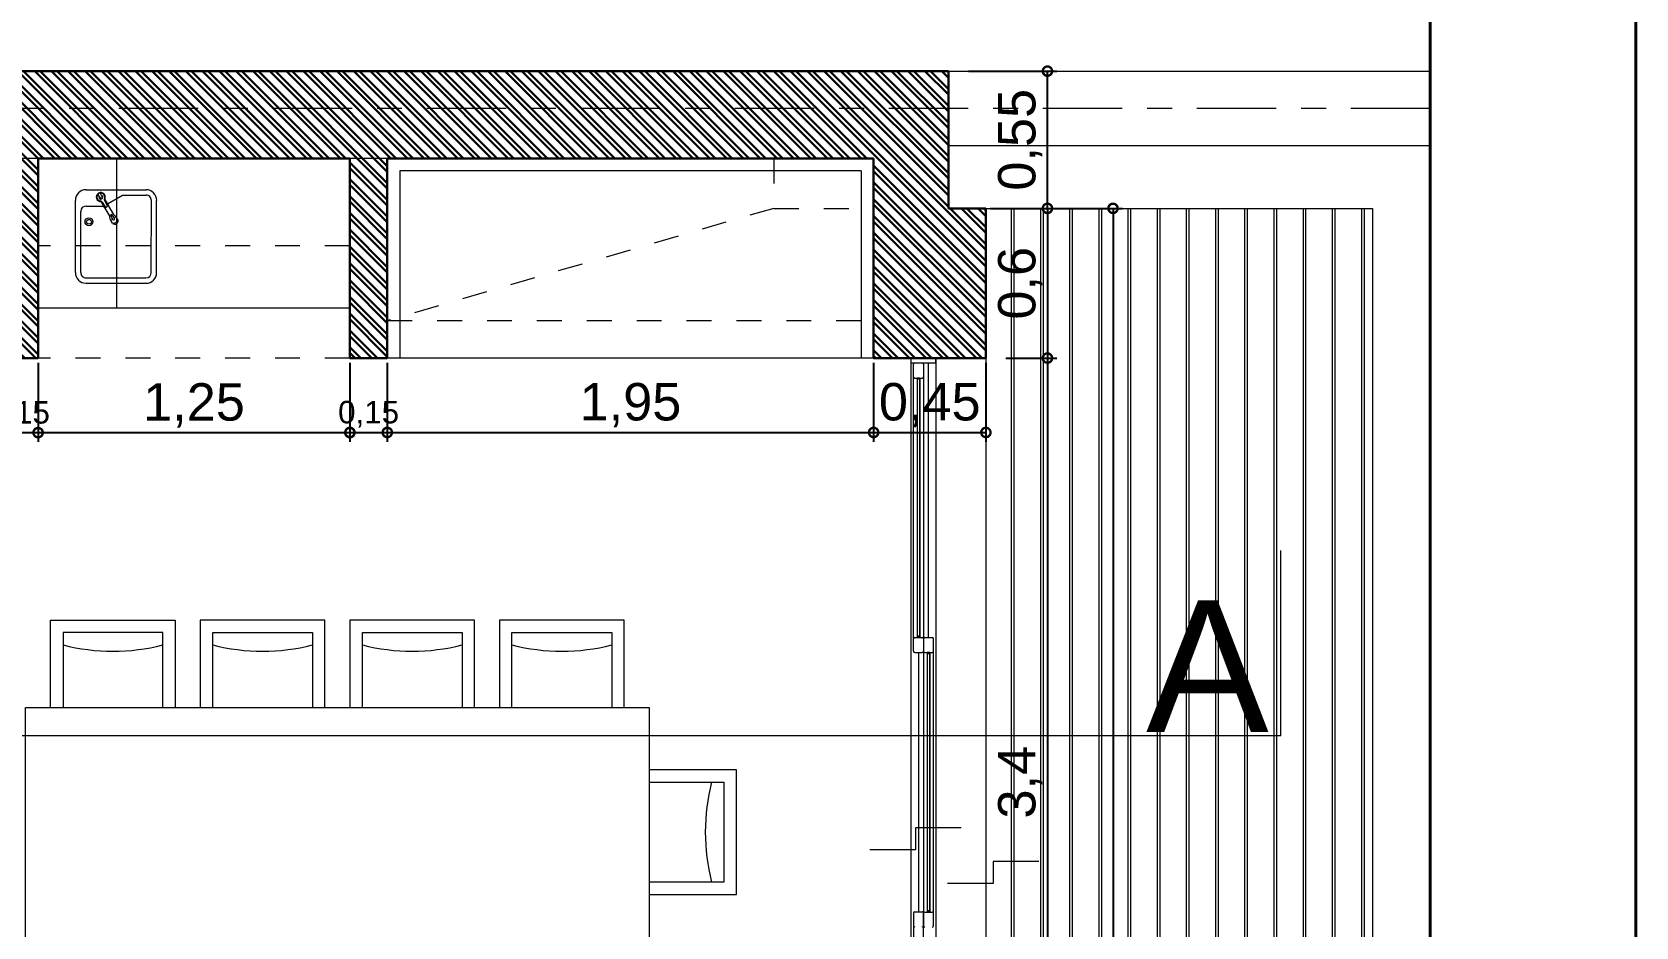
# Model space of a CAD drawing. Header units: millimetres. Extents: x 2502.5 to 2587.5, y 1451 to 1547.9.
# Drawn here: x 2531.13 to 2537.56, y 1537.84 to 1541.42 of the extents above; entities that cross this region are included whole.
import ezdxf

# ---------------------------------------------------------------- set-up
doc = ezdxf.new("R2010")
doc.units = ezdxf.units.MM
for name, pattern in [('ACAD_ISO10W100', [18, 12, -3, 0, -3]), ('CENTER', [50.8, 31.75, -6.35, 6.35, -6.35]), ('JIS_02_0.7', [1.35, 0.75, -0.6])]:
    doc.linetypes.add(name, pattern=pattern)
for name, color, linetype, lineweight in [('0.05', 254, 'Continuous', 5), ('0.09', 6, 'Continuous', 9), ('0.15', 6, 'Continuous', 15), ('02_CIVIL_EXIST', 250, 'Continuous', 30), ('08_CIVIL VISTAS FINO', 253, 'Continuous', 5), ('09_CIVIL PROYECCIONES', 230, 'JIS_02_0.7', 5), ('10_CIVIL EJES', 230, 'CENTER', 15), ('11_CARPINTERIA Y MOBILIARIO', 141, 'Continuous', 9), ('12_HATCH', 254, 'Continuous', 5), ('13_COTAS', 8, 'Continuous', 9), ('EJES', 101, 'ACAD_ISO10W100', 5)]:
    doc.layers.add(name, color=color, linetype=linetype, lineweight=lineweight)
doc.styles.add('Swis721 BT', font='swiss.ttf')
doc.dimstyles.new('ISO-23', dxfattribs={"dimscale": 0.03, "dimtxt": 5, "dimasz": 2.5, "dimexe": 1.25, "dimexo": 0.625, "dimtad": 1, "dimtxsty": 'Swis721 BT', "dimblk": 'DOTSMALL', "dimcen": 2.5, "dimclrt": 150, "dimadec": 0, "dimazin": 0, "dimtfac": 1, "dimtmove": 0, "dimatfit": 3, "dimfxl": 0, "dimarcsym": 0})

# ---------------------------------------------------------------- blocks, each defined once
blk = doc.blocks.new('Bacha lav')
at = {"layer": '11_CARPINTERIA Y MOBILIARIO'}
for p, q in [((528.0497, 617.0863), (528.2899, 617.086)), ((528.0066, 616.7544), (528.0068, 617.0435)), ((528.0496, 617.0209), (528.1196, 617.0207)), ((528.0963, 617.0661, -48.784), (528.0961, 617.0663, -48.784)), ((528.0963, 617.0661, -48.784), (528.1065, 617.0519, -48.784)), ((528.1067, 617.0722, -48.784), (528.1066, 617.0724, -48.784)), ((528.1067, 617.0722, -48.784), (528.114, 617.0564, -48.784)), ((528.11, 617.037, -48.784), (528.1237, 617.0136, -48.784)), ((528.1138, 617.0362, -48.784), (528.1264, 617.0178, -48.784)), ((528.1241, 617.0423, -48.784), (528.1339, 617.0222, -48.784)), ((528.1252, 617.0459, -48.784), (528.1389, 617.0225, -48.784)), ((528.1351, 617.0291), (528.1958, 617.0647)), ((528.1393, 617.0213, -48.784), (528.1394, 617.021, -48.784)), ((528.14, 617.0206, -48.784), (528.1596, 616.9871, -48.784)), ((528.1958, 617.0647), (528.2899, 617.0646)), ((528.311, 616.754), (528.3113, 617.0432)), ((528.3324, 616.754), (528.3326, 617.0431)), ((528.028, 616.7544), (528.0282, 616.9995)), ((528.1246, 617.0127, -48.784), (528.1248, 617.0125, -48.784)), ((528.1248, 617.0117, -48.784), (528.1444, 616.9782, -48.784)), ((528.1557, 616.951, -48.784), (528.1472, 616.9655, -48.784)), ((528.1777, 616.9638, -48.784), (528.1692, 616.9784, -48.784)), ((528.0493, 616.7116), (528.2896, 616.7113)), ((528.0494, 616.733), (528.2896, 616.7327))]:
    blk.add_line(p, q, dxfattribs=at)
for radius in [0.0159, 0.00962]:
    blk.add_circle((528.0612, 616.9578), radius, dxfattribs=at)
for centre, radius, start, end in [((528.0496, 617.0435), 0.0428, 89.9512, 179.95119), ((528.2899, 617.0432), 0.0428, 359.95119, 89.9512), ((528.0496, 616.9995), 0.0214, 89.9512, 179.95119), ((528.1087, 617.0569, -48.784), 0.0181, 322.0521, 278.4899), ((528.1087, 617.0569, -48.784), 0.0155, 143.38059, 258.39067), ((528.0965, 617.0665, -48.784), 0.00044, 141.58637, 215.82865), ((528.1087, 617.0569, -48.784), 0.016, 98.95564, 141.58637), ((528.1087, 617.0562), 0.00764, 159.97305, 74.50182), ((528.1029, 617.0288, -48.784), 0.0132, 34.41019, 78.39067), ((528.1062, 617.0722, -48.784), 0.00044, 24.71335, 98.95564), ((528.11, 617.0545, -48.784), 0.0044, 215.82865, 24.71335), ((528.1087, 617.0569, -48.784), 0.0155, 342.15133, 97.16142), ((528.107, 617.0353, -48.784), 0.00352, 30.271, 85.58733), ((528.1359, 617.0481, -48.784), 0.0132, 162.15133, 206.13181), ((528.1356, 617.0107, -48.784), 0.0122, 141.35713, 166.27736), ((528.1357, 617.0105, -48.784), 0.0112, 142.33345, 170.79807), ((528.1283, 617.0477, -48.784), 0.00352, 154.95467, 210.271), ((528.1299, 617.0206, -48.784), 0.0044, 218.20941, 22.33259), ((528.1356, 617.0107, -48.784), 0.0122, 74.26464, 99.18487), ((528.1357, 617.0105, -48.784), 0.0112, 69.87289, 98.20854), ((528.135, 617.0205, -48.784), 0.0044, 10.03314, 26.13181), ((528.1393, 617.0202, -48.784), 0.00088, 30.271, 66.7995), ((528.2899, 617.0432), 0.0214, 359.95119, 89.9512), ((528.1274, 617.0161, -48.784), 0.0044, 214.41019, 230.50886), ((528.1256, 617.0122, -48.784), 0.00088, 173.7425, 210.271), ((528.0567, 616.952, -48.784), 0.0915, 8.49018, 16.61802), ((528.1513, 616.9844, -48.784), 0.00278, 126.23872, 207.52556), ((527.9746, 616.8848, -48.784), 0.2, 24.37741, 29.40964), ((528.1508, 616.9841, -48.784), 0.00278, 33.01644, 114.30328), ((528.1543, 616.9788, -48.784), 0.0126, 256.07964, 284.55665), ((528.3244, 617.089, -48.784), 0.2, 211.13236, 216.16459), ((528.1614, 616.9656, -48.784), 0.0132, 231.79508, 302.2249), ((528.1601, 616.9691, -48.784), 0.00372, 207.64586, 297.31439), ((528.2255, 617.0505, -48.784), 0.0915, 223.92398, 232.05182), ((528.1598, 616.9689, -48.784), 0.00372, 303.22761, 32.89614), ((528.1543, 616.9788, -48.784), 0.0126, 315.98535, 344.46236), ((528.1622, 616.966, -48.784), 0.0132, 298.3171, 8.74692), ((528.1647, 616.9618, -48.784), 0.0132, 298.3171, 8.74692), ((528.1639, 616.9613, -48.784), 0.0132, 231.79508, 302.2249), ((528.0494, 616.7544), 0.0428, 179.95119, 269.9512), ((528.0494, 616.7544), 0.0214, 179.95119, 269.9512), ((528.2896, 616.7541), 0.0428, 269.9512, 359.95119), ((528.2896, 616.7541), 0.0214, 269.9512, 359.95119)]:
    blk.add_arc(centre, radius, start, end, dxfattribs=at)
blk = doc.blocks.new('_DotSmall')
at = {"color": 0, "linetype": 'ByBlock', "const_width": 0.5}
blk.add_lwpolyline([(-0.0625, 0, 1), (0.0625, 0, 1)], format="xyb", close=True, dxfattribs=at)
blk = doc.blocks.new('*D151')
at = {"layer": '13_COTAS', "color": 0, "lineweight": -2}
for p, q in [((2530.9998, 1540.0381), (2530.9998, 1539.7802)), ((2531.1498, 1540.0381), (2531.1498, 1539.7802)), ((2530.9998, 1539.8177), (2531.1498, 1539.8177))]:
    blk.add_line(p, q, dxfattribs=at)
at = {"layer": 'Defpoints', "color": 0}
for p in [(2530.9998, 1540.0569), (2531.1498, 1540.0569), (2531.1498, 1539.8177)]:
    blk.add_point(p, dxfattribs=at)
at = {"layer": '13_COTAS', "color": 0, "lineweight": -2, "xscale": 0.075, "yscale": 0.075, "zscale": 0.075, "rotation": 180}
blk.add_blockref('_DotSmall', (2530.9998, 1539.8177), dxfattribs=at)
at = {"layer": '13_COTAS', "color": 0, "lineweight": -2, "xscale": 0.075, "yscale": 0.075, "zscale": 0.075}
blk.add_blockref('_DotSmall', (2531.1498, 1539.8177), dxfattribs=at)
at = {"layer": '13_COTAS', "color": 150, "insert": (2531.0748, 1539.8907), "char_height": 0.09, "attachment_point": 5, "style": 'Swis721 BT'}
blk.add_mtext('0,15', dxfattribs=at)
blk = doc.blocks.new('*D70')
at = {"layer": '13_COTAS', "color": 0, "lineweight": -2}
for p, q in [((2531.1498, 1540.0979), (2531.1498, 1539.7802)), ((2532.3998, 1540.0979), (2532.3998, 1539.7802)), ((2531.1498, 1539.8177), (2532.3998, 1539.8177))]:
    blk.add_line(p, q, dxfattribs=at)
at = {"layer": 'Defpoints', "color": 0}
for p in [(2531.1498, 1540.1166), (2532.3998, 1540.1166), (2532.3998, 1539.8177)]:
    blk.add_point(p, dxfattribs=at)
at = {"layer": '13_COTAS', "color": 0, "lineweight": -2, "xscale": 0.075, "yscale": 0.075, "zscale": 0.075, "rotation": 180}
blk.add_blockref('_DotSmall', (2531.1498, 1539.8177), dxfattribs=at)
at = {"layer": '13_COTAS', "color": 0, "lineweight": -2, "xscale": 0.075, "yscale": 0.075, "zscale": 0.075}
blk.add_blockref('_DotSmall', (2532.3998, 1539.8177), dxfattribs=at)
at = {"layer": '13_COTAS', "color": 150, "insert": (2531.7748, 1539.9269), "char_height": 0.15, "attachment_point": 5, "style": 'Swis721 BT'}
blk.add_mtext('1,25', dxfattribs=at)
blk = doc.blocks.new('*D152')
at = {"layer": '13_COTAS', "color": 0, "lineweight": -2}
for p, q in [((2532.5498, 1540.0979), (2532.5498, 1539.7809)), ((2534.4998, 1540.0979), (2534.4998, 1539.7809)), ((2532.5498, 1539.8184), (2534.4998, 1539.8184))]:
    blk.add_line(p, q, dxfattribs=at)
at = {"layer": 'Defpoints', "color": 0}
for p in [(2532.5498, 1540.1166), (2534.4998, 1540.1166), (2534.4998, 1539.8184)]:
    blk.add_point(p, dxfattribs=at)
at = {"layer": '13_COTAS', "color": 0, "lineweight": -2, "xscale": 0.075, "yscale": 0.075, "zscale": 0.075, "rotation": 180}
blk.add_blockref('_DotSmall', (2532.5498, 1539.8184), dxfattribs=at)
at = {"layer": '13_COTAS', "color": 0, "lineweight": -2, "xscale": 0.075, "yscale": 0.075, "zscale": 0.075}
blk.add_blockref('_DotSmall', (2534.4998, 1539.8184), dxfattribs=at)
at = {"layer": '13_COTAS', "color": 150, "insert": (2533.5248, 1539.9276), "char_height": 0.15, "attachment_point": 5, "style": 'Swis721 BT'}
blk.add_mtext('1,95', dxfattribs=at)
blk = doc.blocks.new('*D153')
at = {"layer": '13_COTAS', "color": 0, "lineweight": -2}
for p, q in [((2534.4998, 1540.0979), (2534.4998, 1539.7809)), ((2534.9498, 1540.0979), (2534.9498, 1539.7809)), ((2534.4998, 1539.8184), (2534.9498, 1539.8184))]:
    blk.add_line(p, q, dxfattribs=at)
at = {"layer": 'Defpoints', "color": 0}
for p in [(2534.4998, 1540.1166), (2534.9498, 1540.1166), (2534.9498, 1539.8184)]:
    blk.add_point(p, dxfattribs=at)
at = {"layer": '13_COTAS', "color": 0, "lineweight": -2, "xscale": 0.075, "yscale": 0.075, "zscale": 0.075, "rotation": 180}
blk.add_blockref('_DotSmall', (2534.4998, 1539.8184), dxfattribs=at)
at = {"layer": '13_COTAS', "color": 0, "lineweight": -2, "xscale": 0.075, "yscale": 0.075, "zscale": 0.075}
blk.add_blockref('_DotSmall', (2534.9498, 1539.8184), dxfattribs=at)
at = {"layer": '13_COTAS', "color": 150, "insert": (2534.7248, 1539.9276), "char_height": 0.15, "attachment_point": 5, "style": 'Swis721 BT'}
blk.add_mtext('0,45', dxfattribs=at)
blk = doc.blocks.new('*D71')
at = {"layer": '13_COTAS', "color": 0, "lineweight": -2}
for p, q in [((2532.3999, 1540.039), (2532.3999, 1539.781)), ((2532.5499, 1540.039), (2532.5499, 1539.781)), ((2532.3999, 1539.8185), (2532.5499, 1539.8185))]:
    blk.add_line(p, q, dxfattribs=at)
at = {"layer": 'Defpoints', "color": 0}
for p in [(2532.3999, 1540.0577), (2532.5499, 1540.0577), (2532.5499, 1539.8185)]:
    blk.add_point(p, dxfattribs=at)
at = {"layer": '13_COTAS', "color": 0, "lineweight": -2, "xscale": 0.075, "yscale": 0.075, "zscale": 0.075, "rotation": 180}
blk.add_blockref('_DotSmall', (2532.3999, 1539.8185), dxfattribs=at)
at = {"layer": '13_COTAS', "color": 0, "lineweight": -2, "xscale": 0.075, "yscale": 0.075, "zscale": 0.075}
blk.add_blockref('_DotSmall', (2532.5499, 1539.8185), dxfattribs=at)
at = {"layer": '13_COTAS', "color": 150, "insert": (2532.4749, 1539.8916), "char_height": 0.09, "attachment_point": 5, "style": 'Swis721 BT'}
blk.add_mtext('0,15', dxfattribs=at)
blk = doc.blocks.new('*D154')
at = {"layer": '13_COTAS', "color": 0, "lineweight": -2}
for p, q in [((2534.8801, 1541.2666), (2535.2342, 1541.2666)), ((2535.1967, 1540.7166), (2535.1967, 1541.2666)), ((2535.0301, 1540.7166), (2535.2342, 1540.7166))]:
    blk.add_line(p, q, dxfattribs=at)
at = {"layer": 'Defpoints', "color": 0}
for p in [(2534.8614, 1541.2666), (2535.1967, 1541.2666), (2535.0114, 1540.7166)]:
    blk.add_point(p, dxfattribs=at)
at = {"layer": '13_COTAS', "color": 0, "lineweight": -2, "xscale": 0.075, "yscale": 0.075, "zscale": 0.075}
for p, rotation in [((2535.1967, 1541.2666), 90), ((2535.1967, 1540.7166), 270)]:
    blk.add_blockref('_DotSmall', p, dxfattribs=dict(at, rotation=rotation))
at = {"layer": '13_COTAS', "color": 150, "insert": (2535.0875, 1540.9916), "char_height": 0.15, "attachment_point": 5, "rotation": 90, "style": 'Swis721 BT'}
blk.add_mtext('0,55', dxfattribs=at)
blk = doc.blocks.new('*D155')
at = {"layer": '13_COTAS', "color": 0, "lineweight": -2}
for p, q in [((2535.0301, 1540.7166), (2535.2342, 1540.7166)), ((2535.1967, 1540.7166), (2535.1967, 1540.1166)), ((2535.0301, 1540.1166), (2535.2342, 1540.1166))]:
    blk.add_line(p, q, dxfattribs=at)
at = {"layer": 'Defpoints', "color": 0}
for p in [(2535.0114, 1540.7166), (2535.0114, 1540.1166), (2535.1967, 1540.1166)]:
    blk.add_point(p, dxfattribs=at)
at = {"layer": '13_COTAS', "color": 0, "lineweight": -2, "xscale": 0.075, "yscale": 0.075, "zscale": 0.075}
for p, rotation in [((2535.1967, 1540.7166), 90), ((2535.1967, 1540.1166), 270)]:
    blk.add_blockref('_DotSmall', p, dxfattribs=dict(at, rotation=rotation))
at = {"layer": '13_COTAS', "color": 150, "insert": (2535.0875, 1540.4166), "char_height": 0.15, "attachment_point": 5, "rotation": 90, "style": 'Swis721 BT'}
blk.add_mtext('0,6', dxfattribs=at)
blk = doc.blocks.new('*D156')
at = {"layer": '13_COTAS', "color": 0, "lineweight": -2}
for p, q in [((2535.0301, 1540.1166), (2535.2342, 1540.1166)), ((2535.1967, 1540.1166), (2535.1967, 1536.7166)), ((2534.9301, 1536.7166), (2535.2342, 1536.7166))]:
    blk.add_line(p, q, dxfattribs=at)
at = {"layer": 'Defpoints', "color": 0}
for p in [(2535.0114, 1540.1166), (2534.9114, 1536.7166), (2535.1967, 1536.7166)]:
    blk.add_point(p, dxfattribs=at)
at = {"layer": '13_COTAS', "color": 0, "lineweight": -2, "xscale": 0.075, "yscale": 0.075, "zscale": 0.075}
for p, rotation in [((2535.1967, 1540.1166), 90), ((2535.1967, 1536.7166), 270)]:
    blk.add_blockref('_DotSmall', p, dxfattribs=dict(at, rotation=rotation))
at = {"layer": '13_COTAS', "color": 150, "insert": (2535.0875, 1538.4166), "char_height": 0.15, "attachment_point": 5, "rotation": 90, "style": 'Swis721 BT'}
blk.add_mtext('3,4', dxfattribs=at)
blk = doc.blocks.new('*D158')
at = {"layer": '13_COTAS', "color": 0, "lineweight": -2}
for p, q in [((2534.9686, 1540.7166), (2535.4971, 1540.7166)), ((2535.4596, 1540.7166), (2535.4596, 1530.5166)), ((2534.9686, 1530.5166), (2535.4971, 1530.5166))]:
    blk.add_line(p, q, dxfattribs=at)
at = {"layer": 'Defpoints', "color": 0}
for p in [(2534.9498, 1540.7166), (2534.9498, 1530.5166), (2535.4596, 1530.5166)]:
    blk.add_point(p, dxfattribs=at)
at = {"layer": '13_COTAS', "color": 0, "lineweight": -2, "xscale": 0.075, "yscale": 0.075, "zscale": 0.075}
for p, rotation in [((2535.4596, 1540.7166), 90), ((2535.4596, 1530.5166), 270)]:
    blk.add_blockref('_DotSmall', p, dxfattribs=dict(at, rotation=rotation))
at = {"layer": '13_COTAS', "color": 150, "insert": (2535.3504, 1535.6166), "char_height": 0.15, "attachment_point": 5, "rotation": 90, "style": 'Swis721 BT'}
blk.add_mtext('10,2', dxfattribs=at)
blk = doc.blocks.new('cambiopiso')
at = {"layer": '0.09'}
for p, q in [((533.753, 611.1709), (533.753, 610.988)), ((533.753, 610.988), (533.8418, 610.988)), ((533.8418, 610.988), (533.8418, 610.8051))]:
    blk.add_line(p, q, dxfattribs=at)
blk = doc.blocks.new('silueta')
at = {"layer": '0.09', "color": 3}
for points in [[(2455.9998, 1541.2666), (2484.7998, 1541.2666), (2484.7998, 1540.7166), (2484.9498, 1540.7166), (2484.9498, 1536.4166), (2477.8998, 1536.4166), (2477.6998, 1536.4166), (2477.6998, 1530.5166), (2477.8998, 1530.5166), (2477.8998, 1530.1166), (2477.6998, 1530.1166), (2477.6998, 1529.9666), (2455.9998, 1529.9666)], [(2484.4998, 1540.9166), (2465.3998, 1540.9166), (2465.3998, 1534.9166), (2473.1998, 1534.9166), (2473.1998, 1537.6666), (2472.3998, 1537.6666), (2472.3998, 1539.8666), (2476.5998, 1539.8666), (2476.5998, 1540.0166), (2471.3998, 1540.0166), (2471.3998, 1539.8666), (2472.1998, 1539.8666), (2472.1998, 1537.6666), (2471.3998, 1537.6666), (2471.3998, 1535.7166), (2472.2998, 1535.7166), (2472.2998, 1535.8166), (2471.5498, 1535.8168), (2471.5498, 1537.5666), (2472.9998, 1537.5666), (2472.9998, 1534.7166), (2465.3998, 1534.7166), (2465.3998, 1533.1166)], [(2477.3998, 1530.3166), (2477.3998, 1536.7166), (2484.6498, 1536.7166), (2484.6498, 1540.1166), (2484.4998, 1540.1166), (2484.4998, 1540.9166)]]:
    blk.add_lwpolyline(points, dxfattribs=at)

msp = doc.modelspace()

# ---------------------------------------------------------------- hatches: boundary and pattern name
at = {"layer": '02_CIVIL_EXIST'}
h = msp.add_hatch(dxfattribs=at)
h.set_pattern_fill('ANSI32', color=256, scale=0.005, angle=-90)
h.set_pattern_definition([(315, (2098.05912, 1006.04728), (0.0336759605, 0.0336759605), []), (315, (2098.05912, 1006.02483), (0.0336759605, 0.0336759605), [])])
edge = h.paths.add_edge_path()
edge.add_line((2522.2998, 1535.7906), (2522.2998, 1535.7906))
edge.add_line((2522.2998, 1535.7906), (2522.2997, 1535.8166))
edge.add_line((2522.2997, 1535.8166), (2521.5498, 1535.8166))
edge.add_line((2521.5498, 1535.8166), (2521.3998, 1535.8166))
edge.add_line((2521.3998, 1535.8166), (2521.3998, 1535.7166))
edge.add_line((2521.3998, 1535.7166), (2521.4998, 1535.7166))
edge.add_line((2521.4998, 1535.7166), (2522.2035, 1535.7166))
edge.add_line((2522.2035, 1535.7166), (2522.2035, 1535.7235))
edge.add_line((2522.2035, 1535.7235), (2522.1284, 1535.7235))
edge.add_line((2522.1284, 1535.7235), (2522.1284, 1535.7343))
edge.add_line((2522.1284, 1535.7343), (2522.2089, 1535.7343))
edge.add_arc((2522.2089, 1535.7289), 0.00537, 0, 90, ccw=False)
edge.add_line((2522.2142, 1535.7289), (2522.2142, 1535.7166))
edge.add_line((2522.2142, 1535.7166), (2522.2998, 1535.7166))
edge.add_line((2522.2998, 1535.7166), (2522.2998, 1535.7906))
h.paths.add_polyline_path([(2534.9498, 1540.1166), (2534.9498, 1540.7166), (2534.7998, 1540.7166), (2534.7998, 1541.1166), (2505.9998, 1541.1166), (2505.9998, 1540.7166), (2506.2998, 1540.7166), (2506.2998, 1540.9666), (2514.7998, 1540.9666), (2514.7998, 1540.7166), (2515.3998, 1540.7166), (2515.3998, 1540.9166), (2530.9998, 1540.9166), (2530.9998, 1540.1166), (2531.1498, 1540.1166), (2531.1498, 1540.9166), (2532.3998, 1540.9166), (2532.3998, 1540.1166), (2532.5498, 1540.1166), (2532.5498, 1540.9166), (2534.4998, 1540.9166), (2534.4998, 1540.1166), (2534.6498, 1540.1166), (2534.6998, 1540.1166)])
edge = h.paths.add_edge_path(flags=16)
edge.add_line((2523.0129, 1536.4758), (2523.0129, 1536.4132))
edge.add_line((2523.0129, 1536.4132), (2523.0046, 1536.4132))
edge.add_line((2523.0046, 1536.4132), (2523.0045, 1536.4758))
edge.add_arc((2523.0087, 1536.4758), 0.00417, 0.05305, 180.05305, ccw=False)
edge = h.paths.add_edge_path(flags=16)
edge.add_arc((2522.2089, 1535.7289), 0.00537, -90, 90, ccw=False)
edge.add_line((2522.2089, 1535.7235), (2522.1284, 1535.7235))
edge.add_line((2522.1284, 1535.7235), (2522.1284, 1535.7343))
edge.add_line((2522.1284, 1535.7343), (2522.2089, 1535.7343))
h.paths.add_polyline_path([(2527.8998, 1530.1166), (2527.8998, 1530.5166), (2527.6998, 1530.5166), (2527.6998, 1531.3166), (2527.3998, 1531.3166), (2527.3998, 1530.3166), (2526.2748, 1530.3166), (2526.2748, 1530.6666), (2526.1248, 1530.6666), (2526.1248, 1530.3166), (2524.5248, 1530.3166), (2524.5248, 1530.6666), (2524.3748, 1530.6666), (2524.3748, 1530.3166), (2517.3998, 1530.3166), (2517.3998, 1530.5166), (2517.0998, 1530.5166), (2514.7998, 1530.5166), (2514.7998, 1530.2666), (2506.2998, 1530.2666), (2506.2998, 1530.5166), (2505.9998, 1530.5166), (2505.9998, 1530.1166), (2508.0498, 1530.1166)])
h.paths.add_polyline_path([(2524.6498, 1539.8666), (2524.6498, 1540.0166), (2523.9998, 1540.0166), (2523.9998, 1539.8666)])
h.paths.add_polyline_path([(2526.5998, 1539.8666), (2526.5998, 1540.0166), (2525.9501, 1540.0166), (2525.9501, 1539.8666)])
h.paths.add_polyline_path([(2515.6998, 1532.9166), (2515.6998, 1532.962), (2515.6996, 1533.002), (2515.6998, 1533.002), (2515.6998, 1533.1166), (2515.3998, 1533.1166), (2515.3998, 1533.5166), (2515.0998, 1533.5166), (2515.0998, 1532.9166), (2515.2498, 1532.9166)])
h.paths.add_polyline_path([(2517.3998, 1532.9166), (2517.3998, 1533.1166), (2517.0998, 1533.1166), (2517.0998, 1532.962), (2517.1, 1532.9166)])
h.paths.add_polyline_path([(2527.6998, 1529.9666), (2527.6998, 1530.1166), (2506.0498, 1530.1166), (2506.0498, 1530.0666), (2505.9998, 1530.0666), (2505.9998, 1529.9666), (2514.2998, 1529.9666)])
h.paths.add_polyline_path([(2534.7998, 1541.1166), (2534.7998, 1541.2666), (2514.2998, 1541.2666), (2505.9998, 1541.2666), (2505.9998, 1541.1666), (2506.0498, 1541.1666), (2506.0498, 1541.1166)])
edge = h.paths.add_edge_path(flags=17)
edge.add_line((2521.525, 1535.9057), (2521.533, 1535.9057))
edge.add_line((2521.533, 1535.9057), (2521.5328, 1536.4466))
edge.add_line((2521.5328, 1536.4466), (2521.5438, 1536.4466))
edge.add_line((2521.5438, 1536.4466), (2521.544, 1535.9048))
edge.add_line((2521.544, 1535.9048), (2521.5441, 1535.8645))
edge.add_arc((2521.5392, 1535.8645), 0.00488, -89.98476, 0.01524, ccw=False)
edge.add_line((2521.5392, 1535.8596), (2521.5189, 1535.8596))
edge.add_arc((2521.5189, 1535.8645), 0.00488, 180.03178, 270.01524, ccw=False)
edge.add_line((2521.5141, 1535.8645), (2521.514, 1535.9047))
edge.add_line((2521.514, 1535.9047), (2521.5138, 1536.4466))
edge.add_line((2521.5138, 1536.4466), (2521.5248, 1536.4466))
edge.add_line((2521.5248, 1536.4466), (2521.525, 1535.9057))
h.paths.add_polyline_path([(2521.533, 1535.9057), (2521.525, 1535.9057), (2521.5248, 1536.4466), (2521.5328, 1536.4466)], flags=16)
edge = h.paths.add_edge_path(flags=16)
edge.add_line((2521.5248, 1536.4466), (2521.5138, 1536.4466))
edge.add_line((2521.5138, 1536.4466), (2521.5135, 1536.9885))
edge.add_line((2521.5135, 1536.9885), (2521.5135, 1537.0287))
edge.add_arc((2521.5184, 1537.0287), 0.00488, 90.02829, 180.0327, ccw=False)
edge.add_line((2521.5184, 1537.0336), (2521.5386, 1537.0336))
edge.add_arc((2521.5386, 1537.0287), 0.00488, 0.03269, 90.01524, ccw=False)
edge.add_line((2521.5435, 1537.0287), (2521.5435, 1536.9885))
edge.add_line((2521.5435, 1536.9885), (2521.5438, 1536.4466))
edge.add_line((2521.5438, 1536.4466), (2521.5328, 1536.4466))
edge.add_line((2521.5328, 1536.4466), (2521.5325, 1536.9876))
edge.add_line((2521.5325, 1536.9876), (2521.5245, 1536.9876))
edge.add_line((2521.5245, 1536.9876), (2521.5248, 1536.4466))
h.paths.add_polyline_path([(2521.5328, 1536.4466), (2521.5248, 1536.4466), (2521.5245, 1536.9876), (2521.5325, 1536.9876)], flags=16)
edge = h.paths.add_edge_path(flags=17)
edge.add_line((2521.544, 1535.9048), (2521.5435, 1536.9885))
edge.add_line((2521.5435, 1536.9885), (2521.5435, 1537.0287))
edge.add_arc((2521.5386, 1537.0287), 0.00488, 0.03269, 90.01524)
edge.add_line((2521.5386, 1537.0336), (2521.5184, 1537.0336))
edge.add_arc((2521.5184, 1537.0287), 0.00488, 90.0283, 180.0327)
edge.add_line((2521.5135, 1537.0287), (2521.5135, 1536.9885))
edge.add_line((2521.5135, 1536.9885), (2521.514, 1535.9047))
edge.add_line((2521.514, 1535.9047), (2521.5141, 1535.8645))
edge.add_arc((2521.5189, 1535.8645), 0.00488, 180.03178, 270.01524)
edge.add_line((2521.5189, 1535.8596), (2521.5392, 1535.8596))
edge.add_arc((2521.5392, 1535.8645), 0.00488, 270.01524, 360.01524)
edge.add_line((2521.5441, 1535.8645), (2521.544, 1535.9048))
h.paths.add_polyline_path([(2521.3998, 1537.1666), (2521.5498, 1537.1666), (2521.5498, 1537.5666), (2522.9998, 1537.5666), (2522.9998, 1534.7166), (2523.1998, 1534.7166), (2523.1998, 1537.6666), (2522.3998, 1537.6666), (2522.3998, 1539.8666), (2523.1998, 1539.8666), (2523.1998, 1540.0166), (2521.3998, 1540.0166), (2521.3998, 1539.8666), (2522.1998, 1539.8666), (2522.1998, 1537.6666), (2521.3998, 1537.6666)])
h.paths.add_polyline_path([(2520.8998, 1534.7166), (2520.8998, 1534.8166), (2521.9498, 1534.8166), (2521.9498, 1534.9166), (2521.3998, 1534.9166), (2515.3998, 1534.9166), (2515.3998, 1535.1166), (2515.0998, 1535.1166), (2515.0998, 1534.5166), (2515.3998, 1534.5166), (2515.3998, 1534.7166)])
at = {"layer": '12_HATCH'}
h = msp.add_hatch(dxfattribs=at)
h.set_pattern_fill('JIS_LC_8A', color=33, scale=0.015, angle=225)
h.set_pattern_definition([(270, (1979.07924, 2068.28679), (0.117, -5e-17), []), (270, (1979.06863, 2068.27618), (0.117, -5e-17), [])])
h.paths.add_polyline_path([(2531.1998, 1530.5166), (2536.4998, 1530.5166), (2536.4998, 1540.7166), (2534.9498, 1540.7166), (2534.9498, 1540.1166), (2534.9498, 1536.4166), (2531.1998, 1536.4166)])

# ---------------------------------------------------------------- linework, layer by layer
at = {"layer": '0.05'}
for p, q in [((2534.7998, 1541.2666), (2536.7312, 1541.2666)), ((2536.7312, 1540.9666), (2534.7998, 1540.9666))]:
    msp.add_line(p, q, dxfattribs=at)
at = {"layer": '0.09'}
for p, q in [((2534.9498, 1540.7166), (2536.4998, 1540.7166)), ((2536.4998, 1540.7166), (2536.4998, 1530.5166)), ((2534.9498, 1540.1166), (2534.9498, 1536.4166))]:
    msp.add_line(p, q, dxfattribs=at)
at = {"layer": '0.15'}
for q in [(2536.1318, 1539.3447), (2505.2075, 1538.6023)]:
    msp.add_line((2536.1318, 1538.6023), q, dxfattribs=at)
at = {"layer": '02_CIVIL_EXIST'}
for p, q in [((2534.7998, 1541.2666), (2514.2998, 1541.2666)), ((2534.7998, 1540.7166), (2534.7998, 1541.2666)), ((2532.3998, 1540.9166), (2531.1498, 1540.9166)), ((2531.1498, 1540.9166), (2531.1498, 1540.1166)), ((2532.3998, 1540.9166), (2532.3998, 1540.1166)), ((2532.5498, 1540.9166), (2532.5498, 1540.1166)), ((2534.4998, 1540.9166), (2532.5498, 1540.9166)), ((2534.4998, 1540.9166), (2534.4998, 1540.1166)), ((2534.9498, 1540.7166), (2534.7998, 1540.7166)), ((2534.9498, 1540.1166), (2534.9498, 1540.7166)), ((2530.9998, 1540.1166), (2531.1498, 1540.1166)), ((2532.3998, 1540.1166), (2532.5498, 1540.1166)), ((2534.9498, 1540.1166), (2534.4998, 1540.1166)), ((2534.4998, 1540.1166), (2534.4998, 1540.1166))]:
    msp.add_line(p, q, dxfattribs=at)
at = {"layer": '02_CIVIL_EXIST', "lineweight": 40}
for points in [[(2502.9062, 1547.8679), (2537.5562, 1547.8679), (2537.5562, 1523.3654), (2502.9062, 1523.3654)], [(2504.9687, 1547.0429), (2536.7312, 1547.0429), (2536.7312, 1524.1904), (2504.9687, 1524.1904)]]:
    msp.add_lwpolyline(points, close=True, dxfattribs=at)
at = {"layer": '08_CIVIL VISTAS FINO'}
for p, q in [((2532.3998, 1540.3166), (2531.1498, 1540.3166)), ((2534.4998, 1540.1166), (2532.5498, 1540.1166))]:
    msp.add_line(p, q, dxfattribs=at)
at = {"layer": '09_CIVIL PROYECCIONES', "ltscale": 0.1}
for p, q in [((2534.0998, 1540.9166), (2534.0998, 1540.7166)), ((2534.0998, 1540.7166), (2532.5498, 1540.2666)), ((2534.0998, 1540.7166), (2534.4998, 1540.7166)), ((2532.3998, 1540.5666), (2531.1498, 1540.5666)), ((2532.5498, 1540.2666), (2534.4998, 1540.2666)), ((2532.3998, 1540.1166), (2531.1498, 1540.1166))]:
    msp.add_line(p, q, dxfattribs=at)
at = {"layer": '09_CIVIL PROYECCIONES', "linetype": 'Continuous'}
for p, q in [((2534.6498, 1540.0966), (2534.6498, 1540.1166)), ((2534.6998, 1540.1166), (2534.6498, 1540.1166)), ((2534.6498, 1536.7366), (2534.6498, 1540.0966)), ((2534.7498, 1540.0966), (2534.6498, 1540.0966)), ((2534.6598, 1540.0416), (2534.6598, 1540.0916)), ((2534.6998, 1540.1166), (2534.7498, 1540.1166)), ((2534.6998, 1540.0916), (2534.6998, 1540.0416)), ((2534.7198, 1538.9966), (2534.7198, 1540.0966)), ((2534.7498, 1540.1166), (2534.7498, 1536.7166)), ((2534.7498, 1540.1166), (2534.7498, 1536.7166)), ((2534.7498, 1540.0966), (2534.7498, 1540.1166)), ((2534.7498, 1540.0966), (2534.7498, 1536.7366)), ((2534.6598, 1538.9916), (2534.6598, 1540.0416)), ((2534.6648, 1540.0366), (2534.6948, 1540.0366)), ((2534.6848, 1540.0366), (2534.6748, 1540.0366)), ((2534.6798, 1540.0366), (2534.6848, 1540.0366)), ((2534.6998, 1540.0416), (2534.6998, 1538.9916)), ((2534.6598, 1538.9416), (2534.6598, 1538.9916)), ((2534.6648, 1538.9966), (2534.6948, 1538.9966)), ((2534.6848, 1538.9966), (2534.6748, 1538.9966)), ((2534.6848, 1538.9966), (2534.6798, 1538.9966)), ((2534.6998, 1538.9916), (2534.6998, 1538.9416)), ((2534.6998, 1538.9916), (2534.6998, 1538.9416)), ((2534.7048, 1538.9966), (2534.7348, 1538.9966)), ((2534.7398, 1538.9416), (2534.7398, 1538.9916)), ((2534.6648, 1538.9366), (2534.6948, 1538.9366)), ((2534.6798, 1538.9366), (2534.6798, 1537.8966)), ((2534.6998, 1538.9416), (2534.6998, 1537.8912)), ((2534.7048, 1538.9366), (2534.7348, 1538.9366)), ((2534.7248, 1538.9366), (2534.7148, 1538.9366)), ((2534.7198, 1538.9366), (2534.7248, 1538.9366)), ((2534.7398, 1537.8912), (2534.7398, 1538.9416)), ((2534.6598, 1537.8916), (2534.6598, 1537.8416)), ((2534.6598, 1537.8916), (2534.6598, 1537.8416)), ((2534.6648, 1537.8966), (2534.6948, 1537.8966)), ((2534.6998, 1537.8494), (2534.6998, 1537.8994)), ((2534.6998, 1537.8912), (2534.6998, 1537.8412)), ((2534.7048, 1537.8962), (2534.7348, 1537.8962)), ((2534.7248, 1537.8962), (2534.7148, 1537.8962)), ((2534.7248, 1537.8962), (2534.7198, 1537.8962)), ((2534.7398, 1537.8412), (2534.7398, 1537.8912)), ((2534.6598, 1537.8416), (2534.6598, 1536.7916)), ((2534.6998, 1536.7916), (2534.6998, 1537.8494))]:
    msp.add_line(p, q, dxfattribs=at)
for centre, start, end in [((2534.6648, 1540.0916), 90, 180), ((2534.6948, 1540.0916), 0, 90), ((2534.6648, 1540.0416), 180, 270), ((2534.6948, 1540.0416), 270, 0), ((2534.6648, 1538.9916), 90, 180), ((2534.6948, 1538.9916), 0, 90), ((2534.7048, 1538.9916), 90, 180), ((2534.7348, 1538.9916), 0, 90), ((2534.6648, 1538.9416), 180, 270), ((2534.6948, 1538.9416), 270, 0), ((2534.7048, 1538.9416), 180, 270), ((2534.7348, 1538.9416), 270, 0), ((2534.6648, 1537.8916), 90, 180), ((2534.6948, 1537.8916), 0, 90), ((2534.7048, 1537.8912), 90, 180), ((2534.7348, 1537.8912), 0, 90), ((2534.6648, 1537.8416), 180, 270), ((2534.6948, 1537.8416), 270, 0), ((2534.7048, 1537.8412), 180, 270), ((2534.7348, 1537.8412), 270, 0)]:
    msp.add_arc(centre, 0.005, start, end, dxfattribs=at)
at = {"layer": '10_CIVIL EJES', "ltscale": 0.01}
msp.add_line((2536.7312, 1541.1166), (2504.9687, 1541.1166), dxfattribs=at)
at = {"layer": '11_CARPINTERIA Y MOBILIARIO'}
for p, q in [((2532.5998, 1540.8666), (2532.5998, 1540.1166)), ((2534.4498, 1540.8666), (2532.5998, 1540.8666)), ((2534.4498, 1540.8666), (2534.4498, 1540.1166)), ((2534.6748, 1540.0366), (2534.6748, 1538.9966)), ((2534.6848, 1540.0316), (2534.6748, 1540.0316)), ((2534.6848, 1540.0366), (2534.6848, 1538.9966)), ((2534.6848, 1538.9966), (2534.6848, 1540.0366)), ((2531.1998, 1538.7166), (2531.1998, 1539.0666)), ((2531.1998, 1539.0666), (2531.6998, 1539.0666)), ((2531.6998, 1539.0666), (2531.6998, 1538.7166)), ((2532.2998, 1539.0666), (2531.7998, 1539.0666)), ((2531.7998, 1539.0666), (2531.7998, 1538.7166)), ((2532.2998, 1538.7166), (2532.2998, 1539.0666)), ((2532.8998, 1539.0666), (2532.3998, 1539.0666)), ((2532.3998, 1539.0666), (2532.3998, 1538.7166)), ((2532.8998, 1538.7166), (2532.8998, 1539.0666)), ((2533.4998, 1539.0666), (2532.9998, 1539.0666)), ((2532.9998, 1539.0666), (2532.9998, 1538.7166)), ((2533.4998, 1538.7166), (2533.4998, 1539.0666)), ((2531.6498, 1539.0166), (2531.2498, 1539.0166)), ((2531.2498, 1539.0166), (2531.2498, 1538.7166)), ((2531.6498, 1538.7166), (2531.6498, 1539.0166)), ((2531.8498, 1538.7166), (2531.8498, 1539.0166)), ((2531.8498, 1539.0166), (2532.2498, 1539.0166)), ((2532.2498, 1539.0166), (2532.2498, 1538.7166)), ((2532.4498, 1538.7166), (2532.4498, 1539.0166)), ((2532.4498, 1539.0166), (2532.8498, 1539.0166)), ((2532.8498, 1539.0166), (2532.8498, 1538.7166)), ((2533.0498, 1538.7166), (2533.0498, 1539.0166)), ((2533.0498, 1539.0166), (2533.4498, 1539.0166)), ((2533.4498, 1539.0166), (2533.4498, 1538.7166)), ((2534.6848, 1539.0016), (2534.6748, 1539.0016)), ((2534.7148, 1538.9366), (2534.7148, 1537.8962)), ((2534.7248, 1538.9316), (2534.7148, 1538.9316)), ((2534.7248, 1538.9366), (2534.7248, 1537.8962)), ((2534.7248, 1537.8962), (2534.7248, 1538.9366)), ((2533.9498, 1538.4666), (2533.5998, 1538.4666)), ((2533.9498, 1537.9666), (2533.9498, 1538.4666)), ((2533.5998, 1538.4166), (2533.8998, 1538.4166)), ((2533.8998, 1538.4166), (2533.8998, 1538.0166)), ((2533.8998, 1538.0166), (2533.5998, 1538.0166)), ((2533.5998, 1537.9666), (2533.9498, 1537.9666)), ((2534.7248, 1537.9012), (2534.7148, 1537.9012))]:
    msp.add_line(p, q, dxfattribs=at)
msp.add_lwpolyline([(2531.0998, 1537.7166), (2531.0998, 1538.7166), (2533.5998, 1538.7166), (2533.5998, 1537.7166)], close=True, dxfattribs=at)
for centre, start, end in [((2531.4498, 1539.7541), 255.74997, 284.25003), ((2532.0498, 1539.7541), 255.74997, 284.25003), ((2532.6498, 1539.7541), 255.74997, 284.25003), ((2533.2498, 1539.7541), 255.74997, 284.25003), ((2534.6373, 1538.2166), 165.74997, 194.25003)]:
    msp.add_arc(centre, 0.8125, start, end, dxfattribs=at)
at = {"layer": 'EJES', "color": 3, "linetype": 'ACAD_ISO10W100'}
msp.add_line((2531.4638, 1540.9166), (2531.4638, 1540.3166), dxfattribs=at)

# ---------------------------------------------------------------- block references
at = {"layer": '0.05', "rotation": 270}
for p in [(1923.6798, 2071.9869), (1923.9912, 2071.8522)]:
    msp.add_blockref('cambiopiso', p, dxfattribs=at)
at = {"layer": '02_CIVIL_EXIST'}
msp.add_blockref('Bacha lav', (2003.2925, 923.7052), dxfattribs=at)
at = {"layer": 'Defpoints'}
msp.add_blockref('silueta', (50, 0), dxfattribs=at)

# ---------------------------------------------------------------- texts
at = {"layer": '0.15', "insert": (2535.5921, 1539.146), "char_height": 0.528, "attachment_point": 1, "style": 'Swis721 BT'}
msp.add_mtext_dynamic_manual_height_columns('A', width=11.373193, gutter_width=10, heights=[0.6954], dxfattribs=at)

# ---------------------------------------------------------------- dimensions: what is measured, and where the dimension line sits
at = {"layer": '13_COTAS'}
for base, p1, p2, picture, middle in [((2535.1967, 1541.2666), (2535.0114, 1540.7166), (2534.8614, 1541.2666), '*D154', (2535.0875, 1540.9916)), ((2535.4596, 1530.5166), (2534.9498, 1540.7166), (2534.9498, 1530.5166), '*D158', (2535.3504, 1535.6166)), ((2535.1967, 1540.1166), (2535.0114, 1540.7166), (2535.0114, 1540.1166), '*D155', (2535.0875, 1540.4166)), ((2535.1967, 1536.7166), (2535.0114, 1540.1166), (2534.9114, 1536.7166), '*D156', (2535.0875, 1538.4166))]:
    dim = msp.add_linear_dim(base=base, p1=p1, p2=p2, angle=270, dimstyle='ISO-23', override={"dimfxl": 100, "dimarcsym": 2}, dxfattribs=at)
    dim.commit()
    dim.dimension.update_dxf_attribs({"geometry": picture, "text_midpoint": middle})
for base, p1, p2, picture, middle in [((2532.3998, 1539.8177), (2531.1498, 1540.1166), (2532.3998, 1540.1166), '*D70', (2531.7748, 1539.9269)), ((2534.4998, 1539.8184), (2532.5498, 1540.1166), (2534.4998, 1540.1166), '*D152', (2533.5248, 1539.9276)), ((2534.9498, 1539.8184), (2534.4998, 1540.1166), (2534.9498, 1540.1166), '*D153', (2534.7248, 1539.9276))]:
    dim = msp.add_linear_dim(base=base, p1=p1, p2=p2, dimstyle='ISO-23', override={"dimfxl": 100, "dimarcsym": 2}, dxfattribs=at)
    dim.commit()
    dim.dimension.update_dxf_attribs({"geometry": picture, "text_midpoint": middle})
for base, p1, p2, picture, middle in [((2531.1498, 1539.8177), (2530.9998, 1540.0569), (2531.1498, 1540.0569), '*D151', (2531.0748, 1539.8177)), ((2532.5499, 1539.8185), (2532.3999, 1540.0577), (2532.5499, 1540.0577), '*D71', (2532.4749, 1539.8185))]:
    dim = msp.add_linear_dim(base=base, p1=p1, p2=p2, dimstyle='ISO-23', override={"dimtxt": 3, "dimfxl": 100, "dimarcsym": 2}, dxfattribs=at)
    dim.commit()
    dim.dimension.update_dxf_attribs({"geometry": picture, "text_midpoint": middle, "dimtype": 160})

doc.saveas('drawing.dxf')
